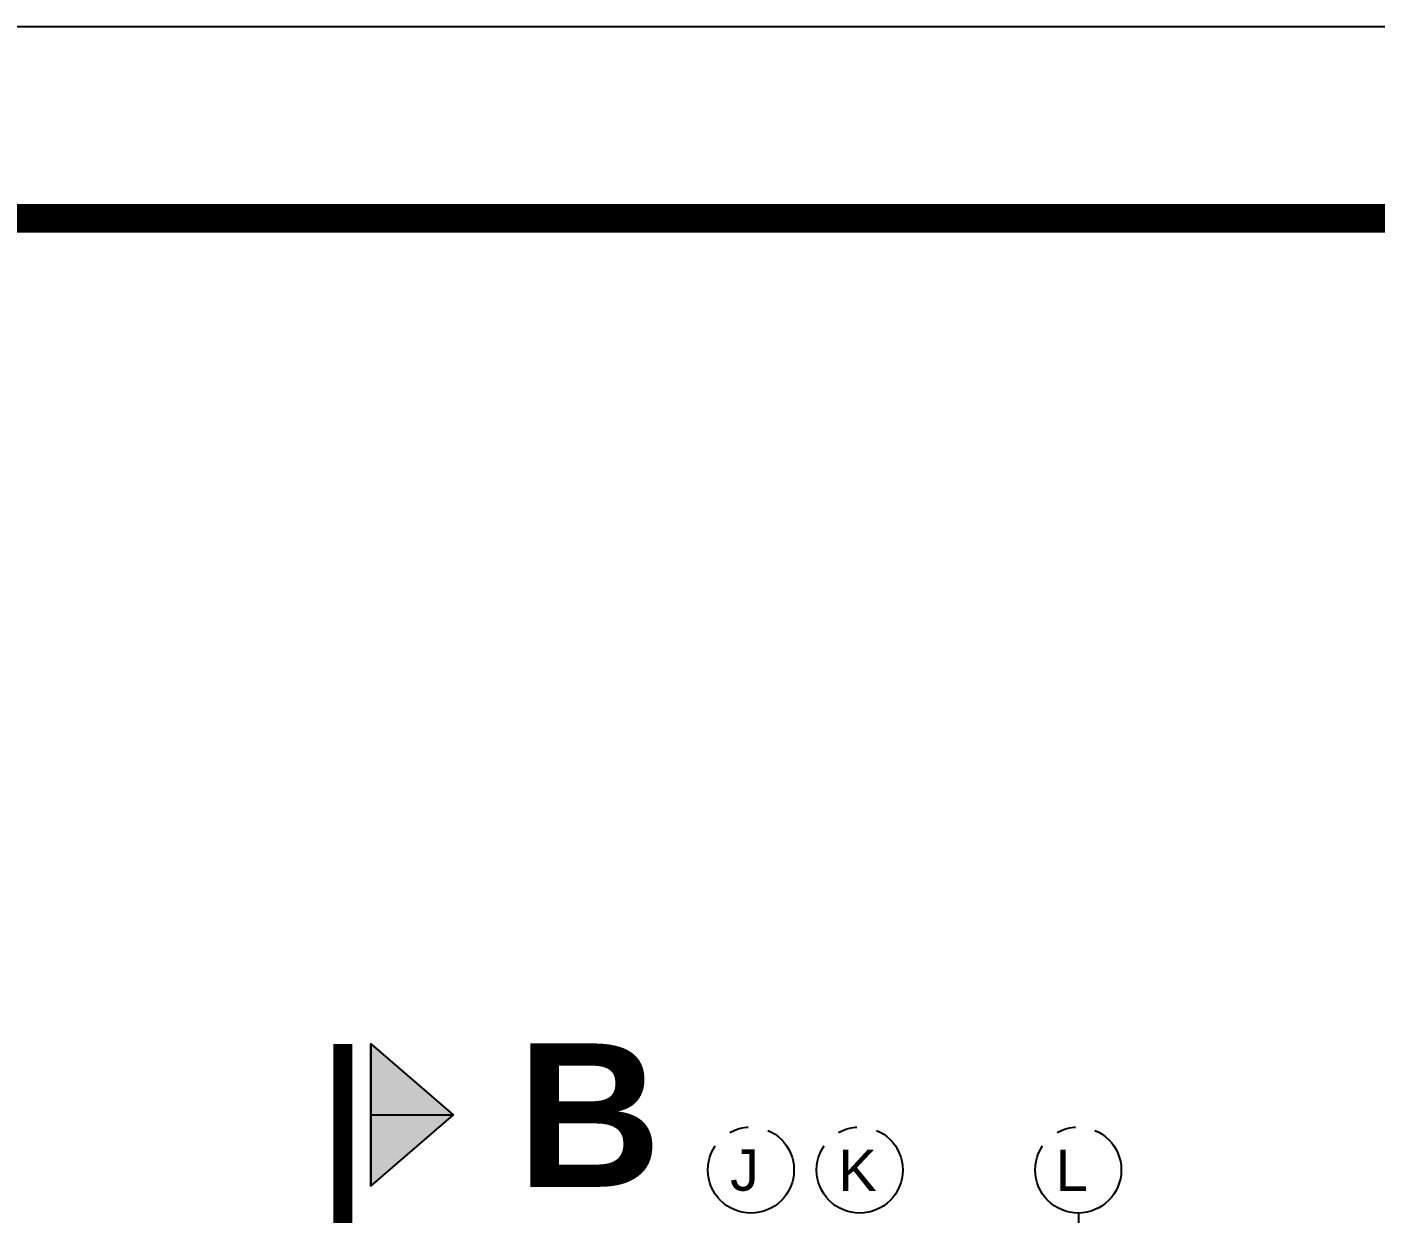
# Model space of a CAD drawing. Header units: millimetres. Extents: x 1217 to 2428, y 234 to 644.
# Drawn here: x 2361.4 to 2368.45, y 558.24 to 564.44 of the extents above; entities that cross this region are included whole.
import ezdxf

# ---------------------------------------------------------------- set-up
doc = ezdxf.new("R2010")
doc.units = ezdxf.units.MM
doc.linetypes.add('ACAD_ISO04W100', pattern=[30, 24, -3, 0, -3])
doc.linetypes.add('DASHDOTX2', pattern=[0.84, 0.4, -0.2, 0.04, -0.2])
for name, color, linetype in [('0.1', 251, 'Continuous'), ('CORTES', 30, 'Continuous'), ('EJES', 8, 'Continuous')]:
    doc.layers.add(name, color=color, linetype=linetype)
doc.styles.get("Standard").update_dxf_attribs({"font": 'arial.ttf'})

msp = doc.modelspace()

# ---------------------------------------------------------------- hatches: boundary and pattern name
at = {"layer": 'CORTES', "ltscale": 3}
h = msp.add_hatch(color=256, dxfattribs=at)
h.dxf.hatch_style = 1
h.paths.add_polyline_path([(2363.62946, 558.75266), (2363.19903, 558.38131), (2363.19903, 558.75266)])
h.paths.add_polyline_path([(2363.62946, 558.75266), (2363.19903, 558.75266), (2363.19903, 559.124)])

# ---------------------------------------------------------------- linework, layer by layer
at = {"layer": '0.1', "ltscale": 3, "elevation": 0}
msp.add_lwpolyline([(2338.46076, 512.44057), (2428.46076, 512.44057), (2428.46076, 564.44057), (2338.46076, 564.44057)], close=True, dxfattribs=at)
at = {"layer": '0.1', "ltscale": 3, "const_width": 0.15, "elevation": 0}
msp.add_lwpolyline([(2339.46076, 513.44057), (2427.46076, 513.44057), (2427.46076, 563.44057), (2339.46076, 563.44057)], close=True, dxfattribs=at)
at = {"layer": 'CORTES', "color": 1, "linetype": 'DASHDOTX2', "ltscale": 1.5, "const_width": 0.1, "elevation": 0}
msp.add_lwpolyline([(2363.05294, 553.24439), (2363.05294, 559.124), (2363.05294, 559.124)], dxfattribs=at)
at = {"layer": 'CORTES', "ltscale": 3, "elevation": 0}
msp.add_lwpolyline([(2363.19903, 559.124), (2363.19903, 558.38131), (2363.19903, 558.75266), (2363.62946, 558.75266), (2363.19903, 558.38131), (2363.19903, 559.124), (2363.62946, 558.75266)], dxfattribs=at)
at = {"layer": 'EJES', "linetype": 'ACAD_ISO04W100', "ltscale": 0.035, "elevation": 0}
msp.add_lwpolyline([(2366.89951, 558.23949), (2366.89951, 550.85402)], dxfattribs=at)
at = {"layer": 'EJES', "linetype": 'ACAD_ISO04W100', "ltscale": 0.035}
for centre in [(2365.18733, 558.46446, 0), (2365.75573, 558.46446, 0), (2366.89841, 558.46446, 0)]:
    msp.add_circle(centre, 0.22497, dxfattribs=at)

# ---------------------------------------------------------------- texts
at = {"layer": 'CORTES', "insert": (2364.34098, 558.75131, 0), "char_height": 0.7499944, "width": 2.965875, "attachment_point": 5}
msp.add_mtext('{\\fArial|b1|i0|c0|p34;B}', dxfattribs=at)
at = {"layer": 'EJES', "char_height": 0.216, "width": 0.3443665, "attachment_point": 5}
for s, insert in [('J', (2365.15359, 558.46264, 0)), ('K', (2365.74483, 558.46264, 0)), ('L', (2366.86467, 558.46264, 0))]:
    msp.add_mtext(s, dxfattribs=dict(at, insert=insert))

doc.saveas('drawing.dxf')
